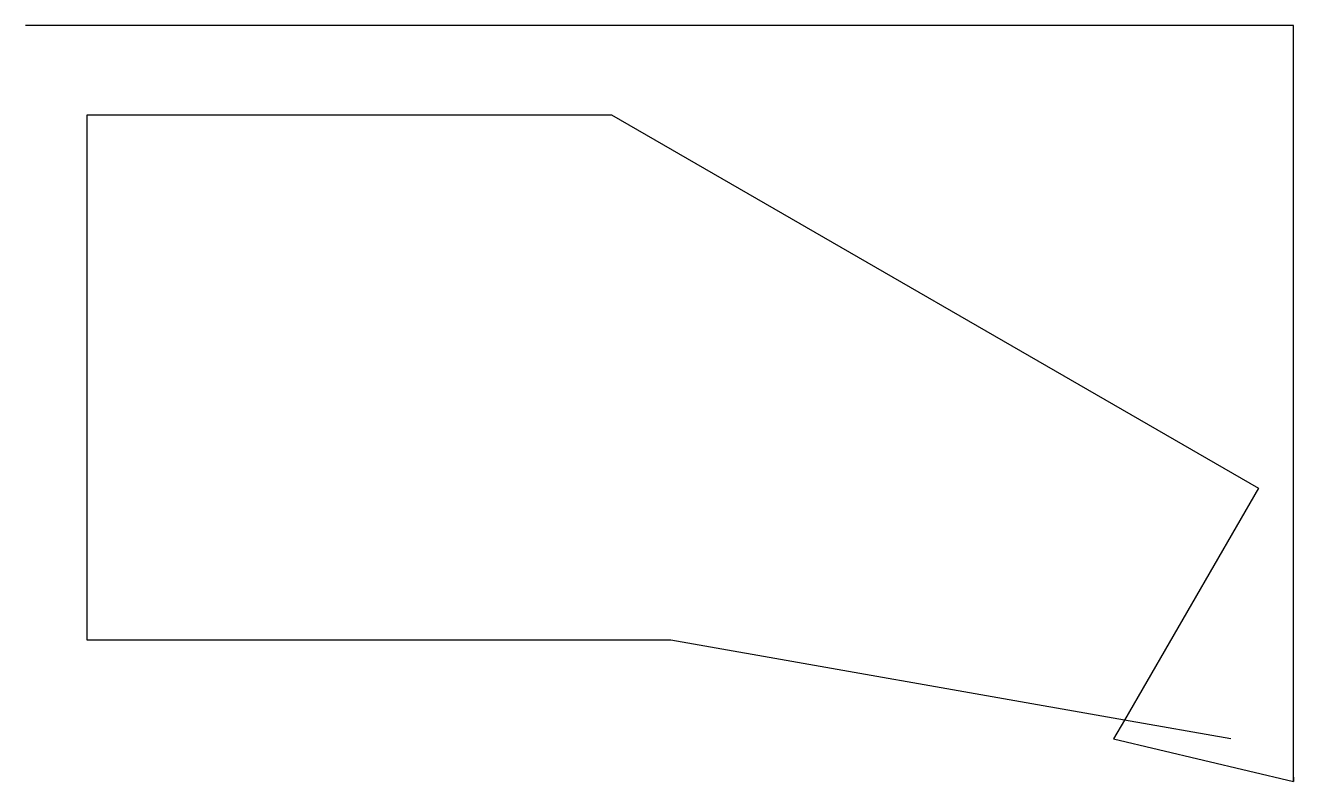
# Model space of a CAD drawing. Header units: metres. Extents: x 735 to 1028, y 0 to 175.
import ezdxf

# ---------------------------------------------------------------- set-up
doc = ezdxf.new("R2010")
doc.units = ezdxf.units.M

msp = doc.modelspace()

# ---------------------------------------------------------------- linework, layer by layer
at = {"layer": 'TOOL_0'}
for p, q in [((736.166, 174.839), (735.166, 174.839)), ((1028.305, 174.839), (736.166, 174.839)), ((1028.305, 1), (1028.305, 174.839)), ((749.413, 32.691), (749.413, 154.191)), ((749.413, 154.191), (870.614, 154.191)), ((870.614, 154.191), (1020.154, 67.854)), ((1020.154, 67.854), (989.18, 14.206)), ((884.347, 32.691), (749.413, 32.691)), ((989.18, 14.206), (884.347, 32.691)), ((989.18, 14.206), (986.68, 9.876)), ((1013.801, 9.865), (989.18, 14.206)), ((986.68, 9.876), (1028.305, 0)), ((1028.305, 0), (1028.305, 1)), ((1028.305, 1), (1028.305, 0)), ((1028.305, 0), (1028.305, 1))]:
    msp.add_line(p, q, dxfattribs=at)

doc.saveas('drawing.dxf')
